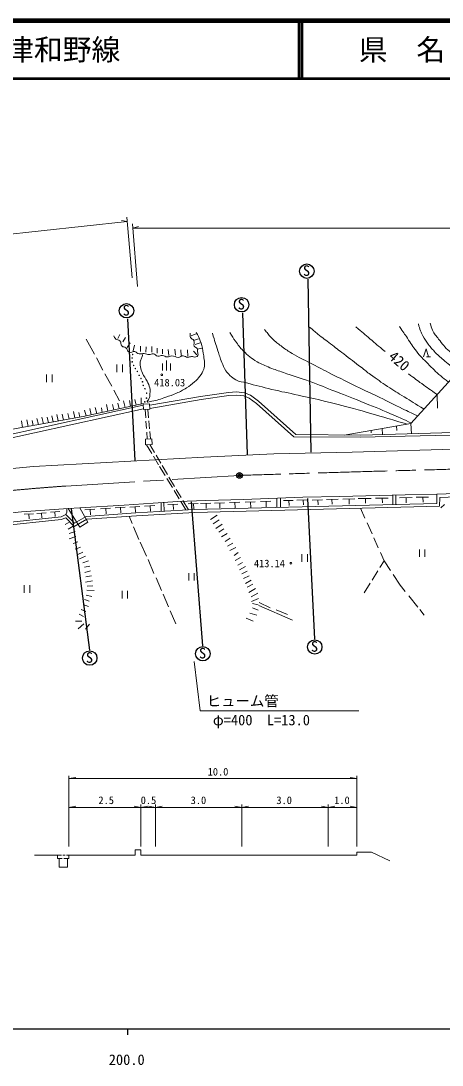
# Model space of a CAD drawing. Units: millimetres, scale not verified, with parts at other scales. Extents: x 40000 to 680000, y 20000 to 380000.
# Drawn here: x 249470 to 322598, y 198715 to 380000 of the extents above; entities that cross this region are included whole.
import ezdxf
from ezdxf.enums import TextEntityAlignment as Align

# ---------------------------------------------------------------- set-up
doc = ezdxf.new("R2010")
doc.units = ezdxf.units.MM
doc.header["$LTSCALE"] = 1000
doc.header["$PDMODE"] = 32
doc.header["$PDSIZE"] = 500
doc.linetypes.add('CHAIN', pattern=[18.5, 12, -1.5, 3.5, -1.5])
for name, color, linetype, lineweight in [('M-BGD', 7, 'Continuous', 13), ('M-BMK', 2, 'CHAIN', 13), ('M-BMK-SRVR', 3, 'Continuous', 25), ('M-STR-HTXT', 7, 'Continuous', 13), ('M-TTL', 2, 'Continuous', 140), ('M-TTL-BAND', 7, 'Continuous', 25), ('M-TTL-LINE', 7, 'Continuous', 50)]:
    doc.layers.add(name, color=color, linetype=linetype, lineweight=lineweight)
doc.layers.add('M-TTL-TXT', color=7, linetype='Continuous')
doc.styles.add('ＭＳ ゴシック', font='')
doc.styles.get('ＭＳ ゴシック').set_extended_font_data('MS Gothic')

msp = doc.modelspace()

# ---------------------------------------------------------------- linework, layer by layer
at = {"layer": 'M-BGD', "lineweight": 25}
for p, q in [((299276, 335139), (299801, 305145)), ((267968, 328262), (269272, 303697)), ((287951, 329319), (288751, 304707)), ((279013, 296483), (281019, 271508)), ((299217, 297087), (300451, 272675)), ((258227, 295296), (261383, 270751))]:
    msp.add_line(p, q, dxfattribs=at)
at = {"layer": 'M-BGD'}
for p, q in [((317184, 310101), (333564, 328190)), ((262235, 322117), (260821, 324739)), ((266675, 325556), (266292, 324846)), ((267637, 325014), (267151, 324275)), ((279040, 325332), (280003, 325734)), ((279638, 324584), (280302, 324799)), ((267918, 323275), (268469, 324126)), ((269180, 323705), (268955, 322696)), ((270254, 322593), (270264, 323518)), ((271189, 322509), (271227, 323388)), ((272180, 322462), (272208, 323444)), ((273152, 323191), (273124, 322322)), ((274040, 322182), (274068, 323032)), ((275068, 322958), (275133, 321892)), ((276180, 323014), (276302, 321967)), ((277274, 321883), (277246, 322864)), ((278377, 322901), (278451, 321733)), ((279704, 323799), (280592, 324098)), ((280153, 323004), (280900, 323201)), ((319382, 321686), (319802, 323086)), ((319802, 323086), (320222, 321686)), ((263711, 319380), (262576, 321484)), ((274755, 319284), (274755, 321034)), ((280031, 322014), (279433, 322649)), ((320572, 321686), (319872, 321686)), ((266153, 320323), (266153, 319023)), ((267128, 319023), (267128, 320323)), ((274055, 319284), (274055, 320509)), ((275455, 319284), (275455, 320509)), ((253945, 318596), (253945, 317296)), ((254920, 317296), (254920, 318596)), ((265232, 316560), (264054, 318745)), ((266583, 314056), (265598, 315882)), ((280681, 314791), (285509, 315511)), ((285509, 315511), (286902, 315578)), ((286902, 315578), (288284, 315440)), ((288284, 315440), (289345, 315006)), ((266312, 313657), (266513, 312661)), ((267293, 314035), (267548, 312883)), ((268350, 314119), (268527, 313092)), ((269275, 314259), (269465, 313293)), ((270331, 314587), (270370, 313486)), ((271832, 313271), (280681, 314791)), ((271860, 312718), (280768, 314248)), ((280768, 314248), (285563, 314963)), ((285563, 314963), (286888, 315026)), ((286888, 315026), (288150, 314900)), ((288150, 314900), (289075, 314522)), ((289075, 314522), (290379, 313575)), ((289345, 315006), (290725, 314004)), ((290725, 314004), (297211, 308188)), ((321748, 315141), (321792, 312753)), ((216826, 301393), (270698, 313283)), ((216956, 300855), (270731, 312627)), ((257860, 310886), (257634, 311825)), ((258850, 311066), (258601, 312161)), ((259718, 311224), (259554, 312035)), ((260264, 311324), (270739, 313565)), ((260784, 311435), (260508, 312441)), ((261648, 311620), (261433, 312694)), ((262665, 311838), (262372, 312862)), ((263609, 312040), (263461, 312834)), ((264340, 313414), (264584, 312248)), ((265359, 313376), (265588, 312463)), ((271821, 313512), (270690, 313456)), ((270690, 313456), (270736, 312512)), ((270736, 312512), (271867, 312568)), ((271045, 312527), (271142, 311086)), ((271520, 312551), (271646, 311113)), ((271867, 312568), (271821, 313512)), ((290379, 313575), (296832, 307790)), ((248026, 309096), (260264, 311324)), ((249778, 309415), (249572, 310577)), ((250712, 309585), (250484, 310731)), ((251583, 309743), (251423, 310647)), ((252511, 309912), (252236, 310969)), ((253382, 310071), (253105, 311180)), ((254263, 310231), (254031, 311208)), ((255057, 310376), (254844, 311446)), ((255953, 310539), (255727, 311656)), ((256886, 310709), (256638, 311712)), ((271180, 310530), (271268, 309221)), ((271695, 310557), (271816, 309172)), ((317184, 310101), (305622, 308097)), ((317184, 310101), (317275, 308324)), ((271311, 308582), (271389, 307424)), ((271855, 308730), (271968, 307445)), ((308510, 308065), (297211, 308188)), ((308386, 307719), (338408, 308423)), ((308510, 308065), (338396, 308949)), ((310271, 308903), (310296, 308468)), ((312205, 309238), (312259, 308176)), ((314705, 309671), (314733, 308908)), ((272201, 307454), (271080, 307412)), ((271080, 307412), (271118, 306403)), ((271118, 306403), (272239, 306445)), ((271286, 306409), (272188, 304913)), ((272641, 305094), (271850, 306430)), ((272239, 306445), (272201, 307454)), ((296832, 307790), (308386, 307719)), ((307003, 305142), (363535, 306751)), ((273741, 303235), (272945, 304580)), ((281224, 304286), (293376, 304811)), ((293376, 304811), (307003, 305142)), ((251644, 302614), (281224, 304286)), ((272480, 304428), (273379, 302936)), ((274901, 301274), (273986, 302821)), ((244256, 301938), (251644, 302614)), ((273561, 302634), (274490, 301092)), ((274809, 300563), (275769, 298970)), ((276141, 299179), (275179, 300805)), ((276068, 298474), (276927, 297048)), ((277271, 297269), (276441, 298672)), ((298444, 297299), (304837, 297425)), ((304837, 297425), (316194, 297699)), ((314039, 297647), (314054, 296040)), ((314544, 297659), (314587, 296054)), ((316194, 297699), (321676, 297826)), ((318114, 297290), (320217, 297328)), ((319254, 297310), (319282, 296468)), ((321672, 296230), (321676, 297826)), ((321676, 297826), (348518, 298735)), ((322174, 297285), (348534, 298135)), ((259678, 295450), (267425, 295932)), ((265822, 295446), (267589, 295558)), ((266765, 295506), (266832, 294586)), ((267425, 295932), (272430, 296290)), ((268358, 295589), (270125, 295701)), ((269301, 295649), (269368, 294729)), ((270950, 295770), (272717, 295882)), ((271893, 295830), (271960, 294910)), ((272430, 296290), (276721, 296563)), ((273803, 296377), (273822, 294835)), ((274283, 296408), (274320, 294865)), ((274963, 296045), (276733, 296097)), ((275907, 296073), (275942, 295151)), ((276721, 296563), (281557, 296752)), ((277213, 296574), (278106, 295092)), ((278544, 295119), (277570, 296764)), ((278496, 296167), (280266, 296218)), ((279440, 296194), (279476, 295273)), ((279568, 295180), (321672, 296230)), ((279591, 294681), (322171, 295743)), ((280665, 296242), (282434, 296293)), ((281557, 296752), (288140, 296900)), ((281609, 296269), (281644, 295348)), ((283057, 296279), (284827, 296330)), ((284001, 296306), (284037, 295385)), ((285684, 296382), (287453, 296433)), ((286628, 296409), (286663, 295488)), ((288140, 296900), (298444, 297299)), ((288394, 296438), (290164, 296489)), ((289338, 296465), (289374, 295544)), ((291095, 296541), (292865, 296592)), ((292040, 296568), (292075, 295647)), ((293888, 297122), (293906, 295538)), ((294560, 297148), (294532, 295553)), ((295073, 296709), (296761, 296752)), ((296001, 296733), (296032, 295880)), ((297405, 296785), (299325, 296827)), ((298483, 296809), (298540, 295986)), ((300050, 296822), (301835, 296869)), ((301021, 296848), (301059, 295991)), ((302513, 296883), (304532, 296939)), ((303453, 296909), (303491, 296117)), ((305362, 296995), (307443, 297045)), ((306446, 297021), (306471, 296079)), ((308051, 297056), (310287, 297106)), ((309284, 297084), (309284, 296246)), ((311024, 297118), (313261, 297168)), ((312214, 297145), (312239, 296308)), ((315179, 297225), (317404, 297262)), ((316329, 297244), (316357, 296309)), ((322171, 295743), (322174, 297285)), ((323005, 296047), (322402, 295486)), ((242994, 292506), (256455, 293907)), ((245643, 294376), (249555, 294786)), ((249555, 294786), (257657, 295323)), ((250055, 294361), (251661, 294442)), ((250833, 294400), (250888, 293580)), ((252251, 294501), (253857, 294582)), ((253029, 294541), (253084, 293721)), ((254606, 294726), (256212, 294807)), ((255385, 294765), (255440, 293945)), ((256455, 293907), (257272, 294299)), ((256485, 293447), (257270, 293699)), ((257270, 293699), (258714, 292248)), ((257425, 294729), (257272, 294299)), ((257272, 294299), (258784, 292802)), ((257450, 295309), (257425, 294729)), ((259678, 295450), (257657, 295323)), ((257657, 295323), (259720, 292114)), ((258784, 292802), (260795, 293965)), ((261108, 292969), (259678, 295450)), ((260557, 295097), (262323, 295209)), ((260795, 293965), (269453, 294573)), ((260938, 293474), (269533, 294094)), ((261500, 295157), (261566, 294237)), ((263267, 295290), (265034, 295402)), ((264210, 295350), (264277, 294430)), ((268246, 294001), (268785, 292740)), ((269453, 294573), (279568, 295180)), ((269533, 294094), (279591, 294681)), ((283524, 294184), (282403, 293413)), ((308412, 295399), (309203, 293652)), ((243050, 292009), (256485, 293447)), ((257944, 293022), (257185, 292587)), ((258562, 292257), (257677, 291777)), ((258714, 292248), (260938, 293474)), ((259720, 292114), (261108, 292969)), ((269023, 292137), (269962, 289978)), ((283917, 293357), (282879, 292712)), ((284408, 292656), (283328, 291899)), ((309565, 292851), (310434, 290931)), ((259018, 290465), (257855, 290101)), ((258873, 291335), (257873, 290989)), ((284720, 291797), (283836, 291250)), ((285266, 291012), (284313, 290437)), ((284923, 289621), (285804, 290180)), ((310752, 290228), (311516, 288539)), ((259379, 289586), (258524, 289277)), ((259828, 288646), (258889, 288268)), ((270173, 289487), (271273, 287073)), ((286245, 289347), (285362, 288815)), ((285726, 288030), (286778, 288562)), ((260234, 287749), (259379, 287371)), ((260669, 287090), (259632, 286628)), ((271589, 286484), (272556, 284086)), ((287199, 287693), (286498, 287216)), ((286666, 286305), (287605, 286852)), ((298226, 287402), (298226, 286102)), ((299201, 286102), (299201, 287402)), ((311903, 287685), (312542, 286272)), ((318645, 288233), (318645, 286933)), ((319620, 286933), (319620, 288233)), ((261202, 286263), (260234, 285898)), ((261454, 285324), (260515, 285155)), ((287928, 285997), (287114, 285534)), ((287437, 284707), (288488, 285254)), ((312542, 286272), (311810, 285093)), ((312542, 286272), (313660, 284565)), ((261552, 284539), (260557, 284244)), ((261749, 283683), (260725, 283459)), ((272935, 283287), (273881, 281100)), ((278599, 284147), (278599, 282847)), ((279574, 282847), (279574, 284147)), ((288769, 284483), (287815, 283978)), ((288138, 283193), (289119, 283683)), ((288488, 282334), (289456, 282881)), ((311449, 284511), (310445, 282892)), ((314114, 283872), (315297, 282066)), ((250067, 282018), (250067, 280718)), ((251042, 280718), (251042, 282018)), ((261931, 282800), (260697, 282548)), ((262173, 281086), (260932, 281149)), ((261962, 281927), (260995, 281843)), ((267030, 281025), (267030, 279725)), ((268005, 279725), (268005, 281025)), ((288772, 281672), (289740, 282239)), ((289067, 280788), (290202, 281482)), ((310123, 282374), (309072, 280678)), ((315297, 282066), (316197, 280945)), ((260511, 279530), (261352, 279278)), ((260785, 280287), (261794, 280056)), ((274145, 280500), (275080, 278303)), ((289466, 279989), (290581, 280620)), ((289508, 279190), (290707, 279737)), ((316814, 280177), (318397, 278206)), ((259943, 277827), (260743, 277490)), ((260301, 278668), (261184, 278352)), ((275366, 277576), (276362, 275338)), ((289677, 278118), (290665, 277697)), ((289698, 278854), (290665, 278622)), ((290781, 278520), (296651, 275968)), ((292753, 278113), (290819, 279039)), ((295740, 276922), (293777, 277749)), ((318736, 277784), (319503, 276830)), ((258934, 275794), (260028, 275780)), ((259565, 276985), (260364, 276586)), ((288604, 276288), (289782, 275783)), ((289193, 277192), (290434, 276856)), ((260392, 275303), (259439, 274462)), ((261388, 275261), (260701, 274378)), ((257820, 236678), (257820, 248956)), ((257820, 248456), (259001, 248664)), ((257820, 248456), (307820, 248456)), ((307820, 248456), (306638, 248664)), ((307820, 236678), (307820, 248956)), ((257820, 236678), (257820, 243956)), ((257820, 243456), (259001, 243664)), ((257820, 243456), (270320, 243456)), ((270320, 243456), (269138, 243664)), ((270320, 236678), (270320, 243956)), ((270320, 243456), (271501, 243664)), ((270320, 243456), (272820, 243456)), ((272820, 243456), (271638, 243664)), ((272820, 236678), (272820, 243956)), ((272820, 243456), (274001, 243664)), ((272820, 243456), (287820, 243456)), ((287820, 243456), (286638, 243664)), ((287820, 236678), (287820, 243956)), ((287820, 243456), (289001, 243664)), ((287820, 243456), (302820, 243456)), ((302820, 243456), (301638, 243664)), ((302820, 236678), (302820, 243956)), ((302820, 243456), (304001, 243664)), ((302820, 243456), (307820, 243456)), ((307820, 243456), (306638, 243664)), ((270320, 236103), (269330, 236103)), ((269330, 235177), (269330, 236103)), ((270320, 235177), (270320, 236103)), ((307820, 235677), (310320, 235677)), ((307820, 235677), (307820, 235177)), ((310320, 235677), (313527, 234189)), ((251819, 235177), (255829, 235177)), ((255829, 234602), (255829, 235177)), ((255829, 235177), (256525, 235177)), ((256109, 234602), (255829, 234602)), ((256109, 234602), (256109, 233102)), ((256109, 234602), (256623, 234602)), ((256745, 235177), (257163, 235177)), ((256951, 234602), (257567, 234602)), ((257402, 235177), (257820, 235177)), ((257567, 233102), (257567, 234602)), ((257820, 234602), (257567, 234602)), ((257820, 235177), (269330, 235177)), ((257820, 235177), (257820, 234602)), ((270320, 235177), (272820, 235177)), ((272820, 235177), (287820, 235177)), ((287820, 235177), (302820, 235177)), ((302820, 235177), (307820, 235177)), ((256109, 233102), (257567, 233102))]:
    msp.add_line(p, q, dxfattribs=at)
at = {"layer": 'M-BGD', "lineweight": 25}
for centre in [(299111, 336546), (287786, 330726), (267803, 329669), (300494, 271305), (261426, 269381), (281062, 270138)]:
    msp.add_circle(centre, 1250, dxfattribs=at)
at = {"layer": 'M-BGD'}
for centre, radius in [((268794, 321467), 50), ((268869, 322084), 50), ((268803, 320804), 50), ((269055, 320187), 50), ((269345, 319645), 50), ((269691, 319149), 50), ((269999, 318458), 50), ((270327, 317916), 50), ((270588, 317355), 50), ((273927, 318556), 146), ((270710, 316710), 50), ((271000, 316130), 50), ((270977, 313871), 50), ((271280, 314510), 50), ((271299, 315364), 50), ((296343, 285851), 146)]:
    msp.add_circle(centre, radius, dxfattribs=at)
for points, knots in [([(318371, 311411), (317089, 312009), (316760, 312166), (315733, 312662), (314178, 313413), (313337, 313893), (311779, 314639), (310460, 315271), (309706, 315592), (308387, 316223), (306220, 317260), (305020, 317872), (302877, 318957), (301649, 319579), (300971, 319947), (299750, 320584), (298495, 321238), (297753, 321536), (296540, 322266), (295858, 322676), (295496, 322941), (294857, 323416), (294244, 323872), (293867, 324092), (293315, 324621), (292906, 325013), (292702, 325259), (292348, 325701), (292121, 325985), (292044, 326084), (291787, 326444)], [0, 0, 0, 0, 1, 1, 1, 2, 2, 2, 3, 3, 3, 4, 4, 4, 5, 5, 5, 6, 6, 6, 7, 7, 7, 8, 8, 8, 9, 9, 9, 10, 10, 10, 10]), ([(299581, 326832), (300262, 326238), (300450, 326081), (301020, 325617), (301867, 324928), (302378, 324588), (303245, 323925), (304130, 323248), (304623, 322865), (305507, 322187), (306686, 321281), (307348, 320775), (308526, 319869), (309169, 319373), (309514, 319074), (310171, 318597), (311315, 317767), (311961, 317307), (313143, 316532), (314240, 315812), (314871, 315432), (315984, 314737), (317334, 313896), (317766, 313635), (319455, 312609)], [0, 0, 0, 0, 1, 1, 1, 2, 2, 2, 3, 3, 3, 4, 4, 4, 5, 5, 5, 6, 6, 6, 7, 7, 7, 8, 8, 8, 8]), ([(312695, 322584), (311418, 323671), (311098, 323944), (310073, 324814), (309110, 325630), (308808, 325886), (307606, 326902)], [0, 0, 0, 0, 1, 1, 1, 2, 2, 2, 2]), ([(315211, 326948), (315872, 325955), (316041, 325702), (316578, 324908), (317181, 324018), (317466, 323480), (318135, 322637), (318844, 321742), (319321, 321305), (320125, 320494), (320977, 319637), (321434, 319131), (322359, 318354), (322870, 317925), (323048, 317776), (323696, 317292)], [0, 0, 0, 0, 1, 1, 1, 2, 2, 2, 3, 3, 3, 4, 4, 4, 5, 5, 5, 5]), ([(325348, 319117), (324237, 319965), (323924, 320194), (323060, 320944), (322404, 321513), (322019, 321815), (321420, 322444), (320913, 322975), (320632, 323280), (320200, 323874), (319800, 324424), (319576, 324737), (319247, 325332), (319066, 325658), (318990, 325855), (318854, 326201), (318678, 326649), (318639, 326820), (318490, 327379)], [0, 0, 0, 0, 1, 1, 1, 2, 2, 2, 3, 3, 3, 4, 4, 4, 5, 5, 5, 6, 6, 6, 6]), ([(320522, 327547), (320665, 326977), (320734, 326778), (320943, 326313), (321246, 325640), (321546, 325329), (321995, 324743), (322662, 323872), (323034, 323364), (323859, 322640), (324574, 322014), (325102, 321830), (325906, 321322), (326264, 321096), (326377, 321024), (326824, 320746)], [0, 0, 0, 0, 1, 1, 1, 2, 2, 2, 3, 3, 3, 4, 4, 4, 5, 5, 5, 5]), ([(265578, 325315), (265693, 325066), (265760, 324944), (265952, 324773), (266181, 324570), (266457, 324682), (266672, 324465), (266941, 324192), (266749, 323813), (267027, 323549), (267239, 323347), (267481, 323424), (267709, 323240), (267991, 323014), (267914, 322635), (268242, 322483), (268602, 322317), (268861, 322655), (269251, 322586), (269576, 322528), (269675, 322253), (269999, 322193), (270345, 322130), (270546, 322286), (270896, 322259), (271225, 322233), (271390, 322078), (271719, 322072), (272015, 322066), (272173, 322240), (272467, 322203), (272810, 322159), (272913, 321848), (273255, 321801), (273562, 321758), (273731, 321932), (274040, 321913), (274388, 321891), (274545, 321644), (274894, 321651), (275208, 321658), (275358, 321844), (275673, 321857), (276126, 321875), (276348, 321551), (276800, 321583), (277138, 321607), (277285, 321875), (277623, 321857), (277958, 321839), (278104, 321601), (278439, 321589), (278693, 321580), (278821, 321709), (279075, 321732), (279365, 321760), (279536, 321572), (279816, 321651), (279985, 321699), (280134, 321725), (280196, 321888), (280288, 322128), (280156, 322287), (280134, 322542), (280114, 322776), (280200, 322933), (280090, 323141), (279972, 323366), (279677, 323282), (279548, 323502), (279351, 323839), (279701, 324156), (279520, 324502), (279379, 324772), (279078, 324753), (278941, 325026), (278804, 325298), (278828, 325493), (278866, 325801)], [0, 0, 0, 0, 1, 1, 1, 2, 2, 2, 3, 3, 3, 4, 4, 4, 5, 5, 5, 6, 6, 6, 7, 7, 7, 8, 8, 8, 9, 9, 9, 10, 10, 10, 11, 11, 11, 12, 12, 12, 13, 13, 13, 14, 14, 14, 15, 15, 15, 16, 16, 16, 17, 17, 17, 18, 18, 18, 19, 19, 19, 20, 20, 20, 21, 21, 21, 22, 22, 22, 23, 23, 23, 24, 24, 24, 25, 25, 25, 26, 26, 26, 26]), ([(270588, 322105), (270565, 321925), (270552, 321867), (270513, 321718), (270450, 321479), (270328, 321373), (270270, 321132), (270160, 320679), (270139, 320398), (270222, 319939), (270302, 319495), (270384, 319248), (270571, 318836), (270831, 318261), (271103, 318004), (271381, 317437), (271596, 316999), (271754, 316757), (271848, 316278), (271923, 315898), (271924, 315673), (271885, 315288), (271848, 314922), (271839, 314706), (271708, 314362), (271631, 314159), (271358, 313998), (271406, 313895), (271476, 313745), (271901, 313906), (272212, 313964), (273174, 314141), (273688, 314357), (274615, 314671), (275346, 314919), (275764, 315042), (276471, 315353), (277174, 315663), (277554, 315875), (278204, 316285), (278789, 316654), (279102, 316891), (279620, 317350), (280005, 317692), (280234, 317883), (280531, 318304), (280842, 318744), (281042, 318995), (281204, 319509), (281330, 319910), (281338, 320155), (281344, 320575), (281351, 321082), (281278, 321363), (281204, 321865), (281102, 322554), (281048, 322944), (280867, 323617), (280693, 324265), (280564, 324623), (280279, 325229), (280145, 325513), (280098, 325616), (279914, 325944)], [0, 0, 0, 0, 1, 1, 1, 2, 2, 2, 3, 3, 3, 4, 4, 4, 5, 5, 5, 6, 6, 6, 7, 7, 7, 8, 8, 8, 9, 9, 9, 10, 10, 10, 11, 11, 11, 12, 12, 12, 13, 13, 13, 14, 14, 14, 15, 15, 15, 16, 16, 16, 17, 17, 17, 18, 18, 18, 19, 19, 19, 20, 20, 20, 21, 21, 21, 21]), ([(316553, 309992), (314912, 310463), (314499, 310582), (313184, 310964), (311162, 311550), (310039, 311915), (308010, 312478), (305810, 313088), (304572, 313411), (302353, 313950), (300512, 314397), (299471, 314610), (297622, 315022), (295824, 315424), (294806, 315600), (293016, 316032), (291310, 316444), (290355, 316679), (288663, 317146), (287929, 317349), (287459, 317326), (286791, 317693), (286354, 317934), (286128, 318112), (285761, 318450), (285448, 318738), (285278, 318914), (285046, 319270), (284703, 319797), (284582, 320137), (284352, 320721), (284046, 321497), (283919, 321948), (283658, 322740), (283268, 323922), (283161, 324315), (282733, 325790)], [0, 0, 0, 0, 1, 1, 1, 2, 2, 2, 3, 3, 3, 4, 4, 4, 5, 5, 5, 6, 6, 6, 7, 7, 7, 8, 8, 8, 9, 9, 9, 10, 10, 10, 11, 11, 11, 12, 12, 12, 12]), ([(285740, 325874), (286186, 325153), (286319, 324948), (286728, 324381), (287217, 323704), (287479, 323305), (288074, 322719), (288924, 321882), (289447, 321438), (290472, 320827), (291295, 320335), (291815, 320164), (292701, 319796), (293596, 319424), (294120, 319275), (295035, 318955), (296779, 318346), (297781, 318078), (299514, 317441), (301325, 316775), (302323, 316358), (304120, 315653), (306094, 314879), (307201, 314450), (309167, 313655), (311154, 312852), (312274, 312416), (314235, 311552), (315422, 311030), (315807, 310860), (317260, 310185)], [0, 0, 0, 0, 1, 1, 1, 2, 2, 2, 3, 3, 3, 4, 4, 4, 5, 5, 5, 6, 6, 6, 7, 7, 7, 8, 8, 8, 9, 9, 9, 10, 10, 10, 10]), ([(321748, 315141), (320442, 316036), (320099, 316269), (319062, 317020), (318149, 317682), (317857, 317901), (316748, 318745)], [0, 0, 0, 0, 1, 1, 1, 2, 2, 2, 2])]:
    msp.add_open_spline(points, degree=3, knots=knots, dxfattribs=at)
at = {"layer": 'M-BMK'}
msp.add_line((257274, 299252), (287421, 301092), dxfattribs=at)
for centre, radius, start, end in [((472397, -5419958), 5724040, 90.85437, 91.85187), ((289186, -145065), 445461, 94.10813, 103.12666)]:
    msp.add_arc(centre, radius, start, end, dxfattribs=at)
at = {"layer": 'M-BMK-SRVR'}
msp.add_circle((287421, 301092), 500, dxfattribs=at)
msp.add_point((287421, 301092), dxfattribs=at)
at = {"layer": 'M-STR-HTXT'}
for p, q in [((211199, 339013), (267948, 345186)), ((267948, 345186), (266927, 345327)), ((268768, 335407), (267887, 345921)), ((269743, 333869), (268828, 344767)), ((268890, 344032), (269890, 344282)), ((268890, 344032), (409944, 344032)), ((279571, 268807), (280614, 260204)), ((280614, 260204), (308114, 260204))]:
    msp.add_line(p, q, dxfattribs=at)
at = {"layer": 'M-TTL'}
msp.add_line((680000, 380000), (40000, 380000), dxfattribs=at)
at = {"layer": 'M-TTL-BAND'}
for p, q in [((40000, 205000), (579000, 205000)), ((268000, 205000), (268000, 204000))]:
    msp.add_line(p, q, dxfattribs=at)
at = {"layer": 'M-TTL-LINE'}
for p, q in [((297750, 380000), (297750, 370000)), ((298250, 380000), (298250, 370000)), ((40000, 370000), (680000, 370000))]:
    msp.add_line(p, q, dxfattribs=at)

# ---------------------------------------------------------------- texts
at = {"layer": 'M-BGD', "style": 'ＭＳ ゴシック'}
for s, height, p in [('S', 1833, (298432, 335173)), ('S', 1833, (287108, 329353)), ('S', 1833, (267124, 328296)), ('418.03', 1320, (272610, 316151)), ('413.14', 1320, (289927, 284753)), ('S', 1833, (299815, 269932)), ('S', 1833, (260747, 268008)), ('S', 1833, (280384, 268765)), ('10.0', 1320, (281898, 248593)), ('2.5', 1320, (262931, 243642)), ('0.5', 1320, (270274, 243642)), ('3.0', 1320, (278944, 243642)), ('3.0', 1320, (293829, 243642)), ('1.0', 1320, (303862, 243642))]:
    msp.add_text(s, height=height, dxfattribs=at).set_placement(p, align=Align.BOTTOM_LEFT)
msp.add_text('420', height=1833, rotation=319.22, dxfattribs=at).set_placement((312779, 321074), align=Align.BOTTOM_LEFT)
at = {"layer": 'M-STR-HTXT', "style": 'ＭＳ ゴシック'}
for s, p in [('ヒューム管', (281729, 260466)), ('φ=400  L=13.0', (282796, 257160))]:
    msp.add_text(s, height=1833, dxfattribs=at).set_placement(p, align=Align.BOTTOM_LEFT)
at = {"layer": 'M-TTL-BAND', "style": 'ＭＳ ゴシック'}
msp.add_text('200.0', height=1833, dxfattribs=at).set_placement((267844, 198195), align=Align.BOTTOM_CENTER)
at = {"layer": 'M-TTL-TXT', "style": 'ＭＳ ゴシック'}
msp.add_text('主要地方道萩津和野線', height=3666, dxfattribs=at).set_placement((216734, 375000), align=Align.MIDDLE_LEFT)
msp.add_text('県\u3000名', height=3666, dxfattribs=at).set_placement((315625, 375000), align=Align.MIDDLE_CENTER)

doc.saveas('drawing.dxf')
